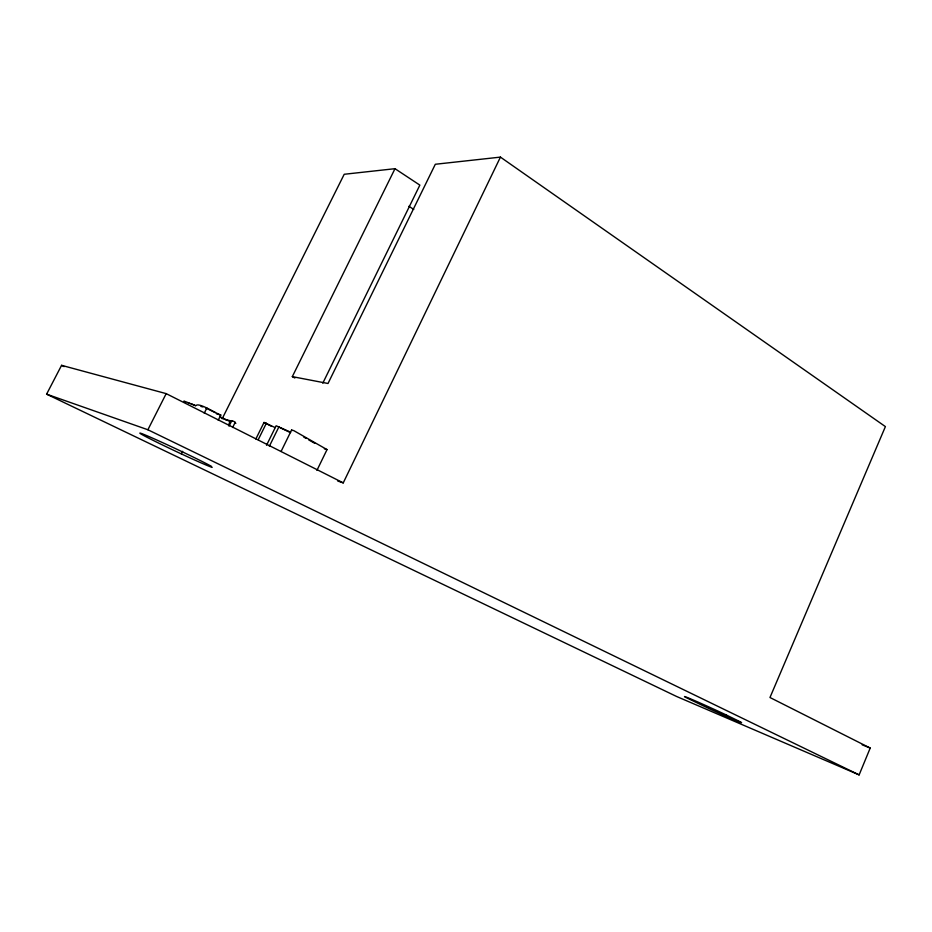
<?xml version="1.0" encoding="UTF-8"?>
<svg xmlns="http://www.w3.org/2000/svg" width="932" height="932" viewBox="0 0 932 932"><rect width="100%" height="100%" fill="white"/><g stroke="black" fill="none" stroke-linecap="round" stroke-linejoin="round"><path stroke-width="1.4" d="M500.437 157.112L343.256 482.881L166.187 393.63L61.582 365.332L46.6 394.154L676.632 696.495L859.129 774.888L870.208 748.058L769.972 697.509L885.4 426.6L500.437 157.112L435.314 164.265L328.017 383.483L292.322 376.633L394.993 168.692L419.854 185.119L322.787 383.192M316.927 470.392L327.027 449.597L293.755 430.607L291.553 430.095L281.068 451.472M266.529 445.275L276.14 425.773L290.609 432.192M269.36 446.23L279.006 426.658M255.834 439.019L264.024 422.452L275.115 427.578M258.211 439.741L266.424 423.116M222.165 418.771L344.211 174.272L394.993 168.692M228.759 425.749C228.806 419.284 234.631 420.274 235.808 423.454M229.179 425.901L231.73 420.786M232.627 427.485L235.179 422.371M218.228 420.204L220.802 415.055C214.873 412.829 201.929 404.057 196.734 404.977M181.344 453.896L182.637 451.298M204.259 413.167L206.857 407.983M46.6 394.154L147.885 429.757L166.187 393.63M183.93 401.051L195.976 405.665M231.311 420.623L231.695 421.194L227.163 419.913M200.928 406.422L202.896 406.935M216.445 413.82L220.802 415.055M324.336 448.816L327.027 449.597M337.78 481.075L343.256 482.881M205.669 407.948L215.327 412.666M862.17 744.808L870.208 748.058M230.192 421.625L220.127 416.849M190.676 403.661L195.44 405.746M226.336 420.017L220.802 417.548M280.043 427.648L290.469 432.623M147.885 429.757L859.129 774.888M61.582 365.332L64.168 366.614M264.024 422.452L271.748 426.413M292.322 376.633L294.85 378.008M303.75 437.061L306.22 438.471M308.69 439.869L314.853 443.364M291.553 430.095L292.205 430.502M408.88 206.263L413.761 209.42M184.454 401.541L185.561 402.286M212.181 467.41A40.402 1.165 25.2 0 1 187.961 456.971L178.839 452.742A40.402 1.165 25.2 0 1 152.86 440.23L146.534 437.015A40.402 1.165 25.2 0 1 164.987 443.725L174.622 448.187A40.402 1.165 25.2 0 1 201.498 461.154L207.638 464.299A40.402 1.165 25.2 0 1 211.587 466.466M188.322 403.02A11.697 0.711 25.6 0 1 189.068 403.102M726.354 715.007L719.259 711.698A31.257 0.711 24.6 0 0 691.905 699.431A31.257 0.711 24.6 0 0 685.94 697.474L706.666 707.458A31.257 0.711 24.6 0 0 740.264 721.834L726.354 715.007"/></g></svg>
